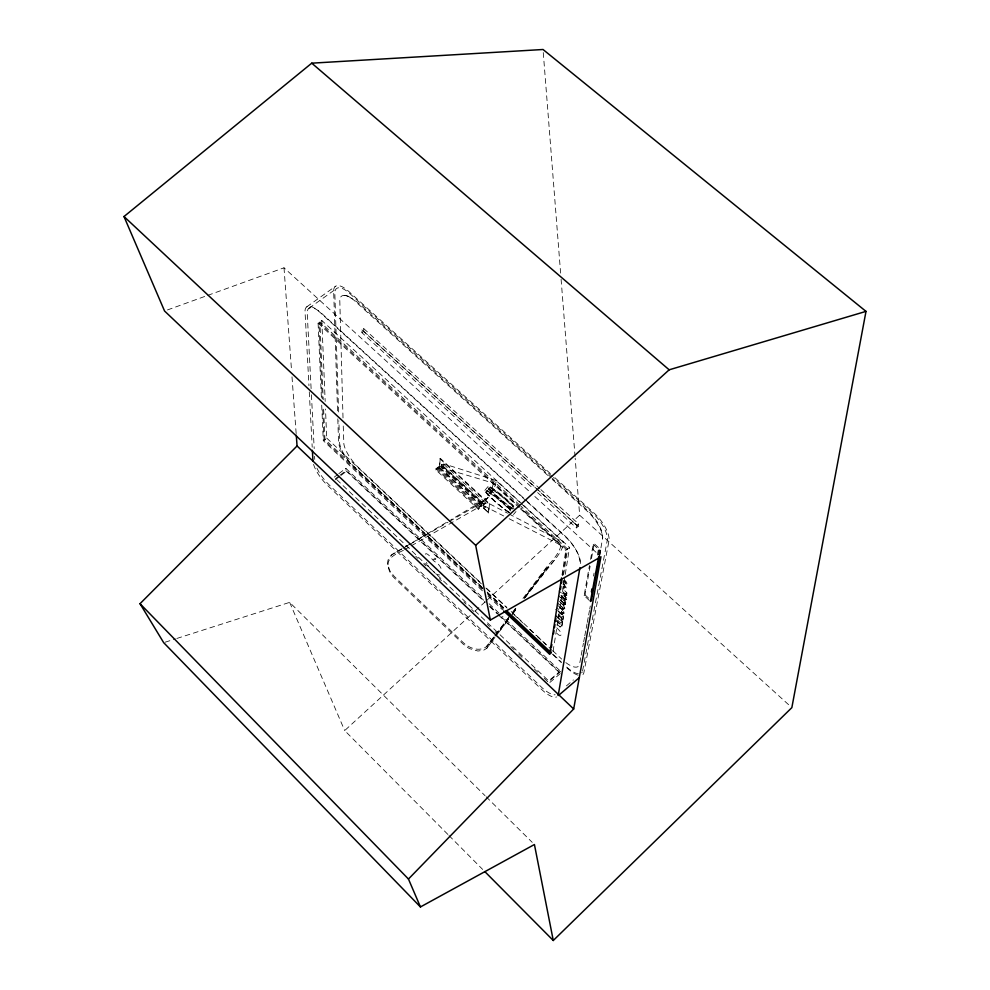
<?xml version="1.0" encoding="UTF-8"?>
<svg xmlns="http://www.w3.org/2000/svg" width="990" height="990" viewBox="0 0 990 990"><rect width="100%" height="100%" fill="white"/><g stroke="black" fill="none" stroke-linecap="round" stroke-linejoin="round"><path stroke-width="0.74" stroke-dasharray="4.95 3.71" d="M435.946 470.015L435.996 468.716L441.379 464.533L483.776 503.7L483.33 508.712L485.484 507.004L485.818 503.118L443.52 464.075L435.946 470.015L478.306 509.244L485.818 503.118M439.399 467.886L440.278 458.321L489.481 503.724L488.689 512.721L439.399 467.886L440.278 458.321M441.379 464.533L441.193 465.931L485.484 507.004M443.52 464.075L443.322 468.035L441.169 469.718L441.354 465.758L483.677 504.974M478.306 509.244L478.405 507.969L483.776 503.7M599.482 556.38L602.749 537.273L601.227 529.737L597.428 522.114L589.83 512.498L552.111 478.281M488.243 513.067L489.481 503.724M562.011 574.905L565.81 550.477L569.535 547.421L522.943 504.739M562.605 575.735L566.664 549.772L521.21 508.093M563.545 574.955L567.616 548.992L521.037 506.274M553.064 651.395L569.535 547.421M556.986 624.17L560.068 627.041L560.699 623.081L562.357 621.695L558.236 617.847M564.548 599.247L564.176 600.856L565.946 599.445L566.231 597.712L564.473 598.962L566.094 597.453L558.991 591.018M555.86 616.151L561.07 621.015L561.664 617.327L563.322 615.941L558.1 611.065M562.159 614.543L561.318 611.647L562.988 610.248L563.83 613.144L562.159 614.543L555.675 609.37M559.56 607.6L562.865 609.828L562.035 606.981L563.706 605.583L557.605 600.039M563.879 603.813L563.446 605.41L565.265 604.011L565.525 602.205L563.842 603.615L565.736 602.242L565.389 604.321L560.365 599.841M537.62 492.587L576.403 527.893L576.811 525.381L578.606 523.908L540.886 489.629M560.068 627.041L561.714 625.668L562.357 621.695M561.07 621.015L562.728 619.629L563.322 615.941M562.865 609.828L564.548 608.429L563.706 605.583M566.825 595.027L564.634 596.24L566.825 595.027L567.295 593.431L566.8 595.275L561.813 590.659M576.403 527.893L578.197 526.42L578.606 523.908M549.896 682.432L560.352 673.534L560.699 671.43L502.512 616.423M589.384 600.472L584.112 595.596L589.458 565.476M590.535 559.449L593.208 544.389L594.161 543.609L600.794 549.648L599.68 555.65M584.112 595.596L585.016 594.829L590.127 566.206M591.463 558.669L594.161 543.609M593.505 576.081L594.062 573.074M597.354 555.056L598.455 549.054L599.396 548.274L598.022 555.786M599.012 554.932L599.841 550.428L600.794 549.648M579.831 662.632L580.932 656.679M581.204 655.182L583.419 643.265M583.692 641.768L584.521 637.3M584.793 635.815L585.894 629.85M586.167 628.365L586.996 623.886M587.268 622.401L588.369 616.436M588.654 614.951L589.471 610.484M589.755 608.986L590.3 606.004M582.59 670.898L607.229 540.515A24.057 9.937 50.6 0 0 592.317 512.758L553.41 477.588M564.189 580.994C566.639 586.649 565.946 577.789 562.481 582.405M563.062 583.89L564.411 584.372L563.013 582.417M563.1 589.025L563.062 587.565M565.327 587.627C561.887 582.85 566.255 588.567 563.632 589.038M565.067 596.475L565.265 594.371L561.602 590.882M486.771 648.314L494.963 637.312L486.771 648.314L483.726 650.17L477.91 651.036L469.211 648.512L463.295 644.23L394.503 578.197C390.803 574.72 388.389 569.993 387.87 564.943C385.865 554.957 397.832 551.418 404.328 547.383M508.637 618.998L495.879 636.1L508.811 619.096M512.275 614.109L516.83 607.996M524.118 598.232L545.985 568.916A25.059 7.796 -47.3 0 0 563.694 542.483L520.839 503.229M508.996 616.906L486.622 646.52C479.407 652.2 469.012 648.165 463.097 642.448L394.168 576.304L389.936 570.859L387.87 564.943M512.721 611.968L515.518 608.256M522.98 598.393L548.151 565.055A20.703 6.435 -47.3 0 0 560.761 545.082L521.297 508.885M512.486 614.233L517.077 608.145M525.343 597.193L548.299 566.775L524.007 598.183M494.097 636.855L486.622 646.52L494.196 636.867M495.025 635.654L509.046 617.525M512.783 612.686L516.533 607.86M495.149 635.667L508.414 618.775M512.201 613.949L516.941 607.909M524.514 598.257L554.846 559.647M425.366 554.239L425.774 553.744A5.123 1.782 51.4 0 1 426.938 553.93A5.816 2.03 51.4 0 1 431.244 558.001A6.138 2.153 51.4 0 0 435.538 562.097A5.829 2.03 51.3 0 1 439.845 566.169A4.566 1.596 51.3 0 1 440.872 568.062L441.255 569.312A7.029 2.45 51.2 0 0 439.498 569.361M484.853 490.359L488.231 486.35M489.407 488.503L486.597 491.832L490.05 487.897M513.451 514.553L515.988 511.558M447.901 834.446L344.693 730.583L470.696 615.087M475.237 610.929L485.446 601.561M486.585 600.522L579.657 515.208L575.178 458.147M566.391 685.909L573.408 679.907M560.699 671.43L549.079 681.318L334.175 477.192L337.677 474.532M561.627 609.531L563.298 608.132L564.548 608.429M563.038 608.788L564.708 607.39M560.897 614.233L562.567 612.847L563.83 613.144M562.332 613.478L564.003 612.08M567.109 593.406L565.401 594.644M566.466 594.953L564.77 596.364L566.849 594.953M560.872 595.522L564.226 598.641L565.909 597.23M564.449 598.913L566.057 597.391M564.053 600.806L565.983 599.371M560.167 600.014L563.508 603.12L565.686 602.143M563.508 603.12L565.315 601.846L563.817 603.554M563.347 605.36L565.03 603.962M563.446 605.41L565.315 603.925M564.35 584.521L566.057 583.11M564.981 594.012L566.676 592.602L563.31 589.335M565.117 594.161L566.713 592.49M565.265 594.371L566.886 592.676M449.336 521.507L481.115 503.093L487.81 497.871L450.71 519.874M338.84 473.653L345.844 468.332L483.491 598.443M335.437 478.69L338.927 476.029M340.09 475.15L345.906 470.72L345.844 468.332M335.251 479.779L339.917 476.239M341.08 475.349L346.896 470.918L485.546 602.031M482.415 590.82L323.285 440.637L326.7 438.075L325.5 409.068M361.956 332.677L363.751 331.365L363.726 328.581L361.919 329.893L361.956 332.677L533.066 488.429M321.366 397.374L318.099 323.21L321.824 320.512L521.804 503.7M306.739 306.875L335.499 286.283M308.917 308.311L336.662 288.437M405.653 546.604L410.961 543.461M412.286 542.668L449.386 520.666M391.087 555.254L401.668 549.116M402.992 548.349L408.288 545.28M409.613 544.512L448.012 522.274M403.375 550.329C396.903 553.695 386.261 557.531 388.204 566.849M404.7 549.574L410.009 546.529M411.345 545.775L479.086 506.991A24.688 8.7 -47.3 0 0 496.027 480.496L519.713 502.19M167.434 309.957L206.291 295.899M207.727 295.379L284.006 267.795L530.256 492.315M165.144 642.201L175.403 638.921M176.863 638.451L289.649 602.365L485.026 795.651M496.027 480.496L447.604 465.028A26.767 9.962 -47.1 0 0 443.099 464.322L441.367 464.731L483.689 503.836L485.397 503.378A27.027 9.355 -47.1 0 1 489.753 503.91L507.548 513.191M441.367 464.731L441.701 467.738L483.962 506.756A22.634 7.833 -47.1 0 1 487.414 507.66L503.712 515.976M441.701 467.738L441.75 467.726A22.424 8.341 -47.1 0 1 445.339 468.79L493.094 483.021L516.78 504.739M439.548 574.967L437.023 574.509A5.705 1.98 51.3 0 1 435.662 573.618M343.01 417.929L339.768 299.537A24.069 9.232 54.2 0 1 344.161 295.416L346.933 295.862M348.257 296.27L357.105 301.95L550.972 477.242M346.537 295.738L348.616 296.394M509.145 518.748L560.761 545.082M508.922 513.909L563.694 542.483M565.711 599.371L561.12 595.126M564.857 603.826L560.402 599.68M556.801 627.821L559.647 630.828A5.408 2.005 50 0 1 561.095 634.714A5.408 2.005 50 0 1 558.756 634.974L555.873 632.499M550.353 473.579L348.678 291.369A23.265 8.922 54.3 0 0 333.667 291.382L337.602 412.632M554.932 477.725L593.889 512.919A24.317 10.061 50.6 0 1 608.949 540.986L583.89 672.581A21.693 7.97 49.7 0 1 582.021 675.18M552.259 476.561L349.718 293.486A23.018 8.836 54.3 0 0 334.843 293.473L338.679 414.686M547.705 475.311L353.566 299.846A24.861 9.541 54.2 0 0 344.149 295.391M552.271 479.445L588.877 512.684A25.926 10.667 50.6 0 1 598.851 526.012A25.109 10.333 50.6 0 1 602.687 538.102M579.657 515.208L789.562 705.561M363.726 328.581L539.748 488.59M363.751 331.365L578.197 526.42M361.919 329.893L576.811 525.381M593.208 544.389L599.841 550.428M534.81 496.473L599.804 555.724M526.296 501.014L319.782 312.159A23.414 8.625 54.2 0 0 305.044 311.899L308.954 385.716M527.435 502.054L565.092 536.493A24.49 9.727 50.6 0 1 580.437 564.597M519.899 505.234L319.906 321.899L323.247 399.725M520.072 507.041L318.953 322.591L322.27 398.859M318.099 323.21L519.218 507.734M520.356 508.773L565.81 550.477M439.82 458.667L489.035 504.083M585.016 594.829L589.236 598.74M439.845 467.54L488.689 512.721M435.996 468.716L478.405 507.969M561.466 592.849C568.272 594.309 568.074 606.177 561.07 595.324M560.748 597.391L565.624 602.044M558.311 595.485L565.191 601.722M559.387 601.338L563.867 605.496L564.82 608.776L563.384 608.442L557.803 603.244M558.917 604.086L563.298 608.132M557.754 605.373L563.112 610.174L564.065 613.429L562.642 613.095L557.073 607.909M557.778 610.545L563.644 616.015L562.976 620.087L558.113 615.545M558.533 614.406L561.664 617.327M558.558 615.743L562.728 619.629M555.91 615.433L562.704 621.782L561.986 626.15L556.343 620.879M557.618 620.198L560.699 623.081M556.59 620.866L561.714 625.668M479.754 581.91L356.685 465.845A22.287 7.809 52.7 0 1 348.171 454.62A21.57 7.549 52.7 0 1 343.864 444.077L343.183 424.067M486.486 588.246L506.682 607.278M511.174 611.511L551.566 649.576M552.692 650.64L561.664 659.093M326.7 438.075L481.338 583.815M485.818 588.035L507.115 608.095M513.835 614.431L522.807 622.883M529.526 629.219L536.246 635.555M537.372 636.607L546.332 645.059M481.536 586.798L353.405 465.968A20.505 7.153 52.7 0 1 339.558 442.307L338.877 420.824M487.154 592.094L505.135 609.06M553.472 654.638L561.33 662.05M482.947 588.407L324.943 439.387L323.507 405.826M487.439 592.639L504.244 608.491M482.749 588.505L352.527 465.684A20.703 7.215 52.7 0 1 338.543 441.8L337.8 418.77M487.241 592.738L504.083 608.615M552.358 654.155L561.342 662.619M482.068 589.124L324.064 440.055L322.604 406.494M487.674 594.408L503.365 609.209M488.008 596.104L502.586 609.852M489.085 603.727L501.398 615.359M490.025 606.251L500.086 615.768M501.2 616.832L559.35 671.814L547.73 681.689L542.136 676.38M345.906 470.72L485.125 602.39M489.617 606.635L497.475 614.072M498.601 615.136L560.352 673.534M415.775 556.293L418.003 558.422M423.596 563.731L425.836 565.859M439.251 578.606L441.49 580.734M463.852 601.994L466.092 604.11M471.686 609.432L473.925 611.548M487.34 624.306L489.58 626.435M495.173 631.744L497.401 633.872M510.828 646.619L514.181 649.811M518.649 654.056L522.015 657.249M534.315 668.943L537.669 672.123M486.127 796.74L532.224 842.354M448.99 835.548L482.662 869.43M427.767 565.129L428.596 566.515A6.249 2.166 51.3 0 0 430.737 568.99A8.143 2.809 51.3 0 1 432.494 570.351L432.853 570.686A8.143 2.809 51.3 0 1 434.981 573.024M426.393 562.407L427.036 563.755M289.649 602.365L344.693 730.583M543.263 52.581L560.612 273.104M561.095 279.267L575.054 456.613M483.689 503.836L483.912 506.769M284.006 267.795L291.555 370.706M292.001 376.844L296.171 433.682M309.276 391.867L312.209 447.22M311.108 388.637L307.234 313.286A23.166 8.539 54.1 0 1 321.837 313.558L564.535 535.479A24.23 9.628 50.6 0 1 579.719 563.285M311.429 394.787L314.189 448.618M314.585 456.303L314.746 459.385M321.713 405.108L323.285 440.637M321.824 320.512L325.178 401.433M514.33 509.046A16.347 1.782 40.3 0 1 495.446 494.505A16.347 1.782 40.3 0 1 494.381 489.939A16.347 1.782 40.3 0 1 513.822 506.855M509.516 512.436A16.446 1.832 40.3 0 1 490.298 496.832A16.446 1.832 40.3 0 1 491.832 494.468A16.446 1.832 40.3 0 1 510.518 510.889M511.842 508.241A18.736 2.042 40.3 0 1 491.609 491.139A18.736 2.042 40.3 0 1 493.193 488.701A18.736 2.042 40.3 0 1 513.439 505.803M508.439 512.263A18.736 2.079 40.3 0 1 488.206 495.161A18.736 2.079 40.3 0 1 489.84 492.686A18.736 2.079 40.3 0 1 510.073 509.776M493.094 483.021A20.394 7.19 -47.3 0 1 481.115 503.093M511.273 508.91A18.736 2.042 40.3 0 1 491.04 491.807A18.736 2.042 40.3 0 1 492.636 489.369A18.736 2.042 40.3 0 1 512.87 506.472M509.33 512.486A18.562 2.116 40.2 0 1 488.639 495.223A18.562 2.116 40.2 0 1 490.557 492.822A18.562 2.116 40.2 0 1 511.038 510.37M512.35 509.095A16.446 1.794 40.3 0 1 493.131 493.478A16.446 1.794 40.3 0 1 494.641 491.151A16.446 1.794 40.3 0 1 513.34 507.573M313.558 464.36A20.827 6.955 52.6 0 0 327.146 484.989L541.641 689.461A21.83 7.697 49.7 0 0 556.59 696.948M578.148 675.18A21.693 7.97 49.7 0 1 566.948 667.916M316.924 468.084A20.629 6.905 52.6 0 0 328.89 484.617L541.382 687.085A21.619 7.635 49.7 0 0 555.13 694.757M578.383 673.769A21.483 7.895 49.7 0 1 565.835 666.295M582.219 672.024A21.483 7.895 49.7 0 1 581.613 672.891M565.835 662.619A23.29 8.588 49.8 0 0 573.544 666.815A22.547 8.304 49.8 0 0 579.187 665.292M562.988 584.57A2.5 0.965 50.3 0 1 565.562 586.513A2.5 0.965 50.3 0 1 565.624 588.58A2.5 0.965 50.3 0 1 563.038 586.266M564.399 580.177A2.512 0.978 50.3 0 1 566.837 583.147A2.512 0.978 50.3 0 1 565.253 583.531A2.512 0.978 50.3 0 1 563.372 580.437M437.667 467.416L437.605 468.716L479.964 507.92L480.063 506.645L437.667 467.416M433.274 559.239A6.979 2.438 51.4 0 0 435.823 558.682A6.979 2.438 51.3 0 0 433.274 559.239"/><path stroke-width="1.49" d="M561.528 577.95L549.648 654.279L503.7 610.917M550.91 650.566L550.428 653.61L505.605 611.325M551.38 647.51L551.863 644.453M553.534 633.761L554.016 630.704M554.487 627.66L554.969 624.603M555.439 621.547L555.922 618.49M560.464 589.483L560.934 586.427M561.417 583.37L561.887 580.313M579.93 567.616L558.372 694.423A21.83 7.697 49.7 0 1 558.026 695.537M553.274 940.5L534.427 844.52L420.441 906.951L408.462 879.033L573.68 708.976L600.942 556.764L490.347 620.062L164.55 310.996L123.998 216.538L311.751 63.174L543.027 49.5L866.002 311.38L791.851 707.64L553.274 940.5L484.84 871.621M591.401 591.834L591.946 588.84M598.74 556.429L590.448 601.45L591.352 600.683L599.408 557.147M420.441 906.951L163.684 642.671L140.023 603.702L297.062 445.97L296.282 435.216M490.347 620.062L475.67 545.329L669.166 369.815L866.002 311.38M558.583 695.401L579.422 677.556M311.751 63.174L669.166 369.815M123.998 216.538L475.67 545.329M506.484 610.595L551.306 652.88M297.062 445.97L573.68 708.976M140.023 603.702L408.462 879.033M312.37 450.302L312.951 461.068"/></g></svg>
